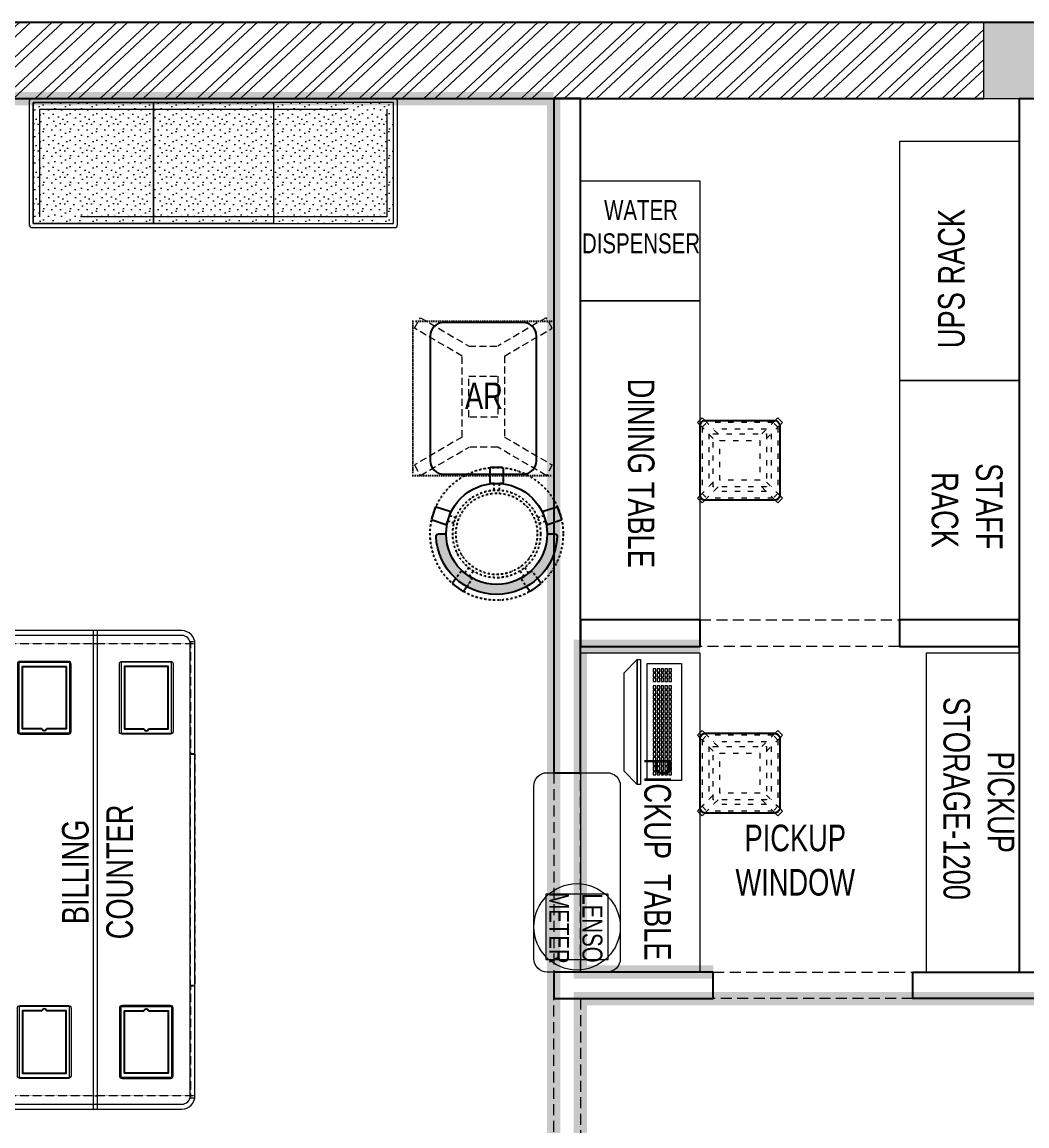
# Model space of a CAD drawing. Header units: feet. Extents: x 2953239 to 2976710, y -6058765 to -6052421.
# Drawn here: x 2966262 to 2970041, y -6056574 to -6052421 of the extents above; entities that cross this region are included whole.
import ezdxf

# ---------------------------------------------------------------- set-up
doc = ezdxf.new("R2010")
doc.units = ezdxf.units.FT
doc.header["$LTSCALE"] = 33
doc.header["$MEASUREMENT"] = 0
for name, pattern in [('a_p6_plan_L18$0$HIDDEN', [0.375, 0.25, -0.125]), ('ACAD_ISO03W100', [30, 12, -18]), ('DASHDOT2', [0.5, 0.25, -0.125, 0, -0.125]), ('DOT', [0.25, 0, -0.25]), ('HIDDEN2', [4.7624999999999975, 3.174999999999998, -1.587499999999999]), ('HIDDENX2', [0.75, 0.5, -0.25])]:
    doc.linetypes.add(name, pattern=pattern)
doc.layers.add('A-WALL', color=1, linetype='Continuous')
for name, color, linetype, lineweight in [('Column', 243, 'Continuous', 9), ('HATCH', 9, 'Continuous', 9), ('LENS-CURTAIN', 5, 'a_p6_plan_L18$0$HIDDEN', 9), ('LENS-HATCH', 251, 'Continuous', 5), ('LENS-PARTITION', 21, 'Continuous', 25), ('LENS-TEXT', 31, 'Continuous', 5), ('LENS_DIMENSION', 193, 'Continuous', 0), ('LENS_TEXT', 31, 'Continuous', 5), ('LK-EQPMT', 3, 'Continuous', 18), ('LK-FF&E FLOOR', 1, 'Continuous', 9), ('LK-FF&E WALL', 1, 'Continuous', 9), ('LK-FLUTTED FINISH', 20, 'Continuous', 30), ('LK-IT', 3, 'Continuous', 18), ('LK-MIRROR', 133, 'Continuous', 13), ('LK-TILES FINISH', 251, 'Continuous', 5), ('LN-ELEVATION-1', 81, 'Continuous', 25), ('LN-ELEVATION-2', 103, 'Continuous', 20), ('LN-ELEVATION-3', 125, 'Continuous', 18), ('LN-ELEVATION-4', 145, 'Continuous', 13), ('LN-ELEVATION-5', 167, 'Continuous', 5), ('LN-HATCH', 251, 'Continuous', 0)]:
    doc.layers.add(name, color=color, linetype=linetype, lineweight=lineweight)
doc.styles.add('LK TXT', font='GILC____.TTF', dxfattribs={"height": 100})
doc.styles.get("Standard").update_dxf_attribs({"font": 'GILC____.TTF'})

# ---------------------------------------------------------------- blocks, each defined once
blk = doc.blocks.new('A$Ced2d732d')
at = {"layer": 'Column'}
h = blk.add_hatch(color=8, dxfattribs=at)
h.dxf.hatch_style = 1
h.paths.add_polyline_path([(17108.99930739589, 6285.833555640653), (17108.99930739496, 6343.833555640653), (16640.00284013618, 6343.833555640653), (16639.99930739496, 6275.833555640653), (16640.00284013618, 6055.667221768759), (17108.99930739589, 6055.667223038152)])
h.paths.add_polyline_path([(23470.99930739496, 6343.833555640653), (23090.99930739496, 6343.833555640653), (23090.99930739496, 6125.833555640653), (23090.99930739496, 6055.833555640653), (23240.99930739496, 6055.833555640653), (23470.99930739496, 6055.833555640653)])
h.paths.add_polyline_path([(23470.99930739496, 309.8335556406528), (23240.99930739496, 309.8335556406528), (23080.99930739496, 309.8335556406528), (23080.99930739496, 269.8335556406528), (23080.99930739496, 39.66722303815186), (23470.99930739496, 39.66722303815186)])
h.paths.add_polyline_path([(17096.99930739496, 269.8335556406528), (17096.99930739496, 319.8335556406528), (16639.99930739496, 319.8335556406528), (16639.99930739496, 259.8335556406528), (16640.00284013618, 39.66722176875919), (17096.99930739496, 39.66722303815186)])
h.paths.add_polyline_path([(10322.99930739496, 259.8335556406528), (10322.99930739496, 319.8335556406528), (9859.999307394959, 319.8335556406528), (9859.999307394959, 269.8335556406528), (9859.999307394959, 39.66722303815186), (10322.99930739496, 39.66722303815186)])
h.paths.add_polyline_path([(3426.99930739496, 594.8335556406528), (2880, 595), (2879.999307394959, 66.12496227957308), (2879.999307394959, 39.66722303815186), (3426.99930739496, 39.83355564065277), (3426.99930739496, 269.8335556406528)])
h.paths.add_polyline_path([(750, 315), (440, 315), (0, 315), (0, 0), (750, 0)])
h.paths.add_polyline_path([(3393.99930739496, 6343.833555640653), (2879.999307394959, 6343.833555640653), (2879.999307394959, 5813.833555640653), (3393.99930739496, 5813.833555640653), (3393.99930739496, 6055.833555640653)])
h.paths.add_polyline_path([(749.999307394959, 6338.833555640653), (-0.0006926050409675, 6338.833555640653), (-0.0006926050409675, 6023.833555640653), (749.999307394959, 6023.833555640653)])
h.paths.add_polyline_path([(10322.99930739496, 6275.999889513478), (10322.99930739496, 6343.833555641584), (9859.999307394959, 6343.833555641584), (9859.999307394959, 6285.999889513478), (9859.999307394959, 6055.833556910045), (10322.99930739496, 6055.833556910045)])
at = {"layer": 'LN-HATCH'}
h = blk.add_hatch(dxfattribs=at)
h.set_pattern_fill('ANSI32', color=256, scale=222, angle=178.1105192815815)
h.set_pattern_definition([(223.1105192815815, (-3154256.596154766, 5463754.2000682), (56.89370077437428, -60.77556509153959), []), (223.1105192815815, (-3154295.819243322, 5463755.49402297), (56.89370077437428, -60.77556509153959), [])])
h.paths.add_polyline_path([(9859.999307394959, 6285.999889513478), (9859.999307394959, 6343.833555640653), (3393.99930739496, 6343.833555640653), (3393.99930739496, 6055.833555640653), (9859.999307394959, 6055.833555640653)])
h.paths.add_polyline_path([(16639.99930739496, 6275.833555640653), (16640.00284013618, 6343.833555640653), (10322.99930739496, 6343.833555640653), (10322.99930739496, 6275.999889513478), (10322.99930739496, 6055.833555640653), (16640.002837467, 6055.833555640653)])
h.paths.add_polyline_path([(23090.99930739496, 6343.833555640653), (17108.99930739496, 6343.833555640653), (17108.99930739589, 6285.833555640653), (17108.99930739589, 6125.833555640653), (23090.99930739496, 6125.833555640653)])
h.paths.add_polyline_path([(23470.99930739496, 6055.833555640653), (23240.99930739496, 6055.833555640653), (23240.99930739496, 309.8335556406528), (23470.99930739496, 309.8335556406528)])
h.paths.add_polyline_path([(23080.99930739496, 269.8335556406528), (17096.99930739496, 269.8335556406528), (17096.99930739496, 39.66722303815186), (23080.99930739496, 39.66722303815186)])
h.paths.add_polyline_path([(9859.999307394959, 269.8335556406528), (3426.99930739496, 269.8335556406528), (3426.99930739496, 39.66722303815186), (9859.999307394959, 39.66722303815186)])
at = {"layer": 'A-WALL'}
for p, q in [((3393.99930739496, 6343.833555640653), (17108.99930739496, 6343.833555640653)), ((10322.99930739496, 6055.833556910045), (16640.00283584092, 6055.934918184765))]:
    blk.add_line(p, q, dxfattribs=at)
at = {"layer": 'Column'}
blk.add_lwpolyline([(17108.99930739589, 6285.833555640653), (17108.99930739589, 6055.667223038152), (16640.00284013618, 6055.667221768759), (16639.99930739496, 6275.833555640653), (16640.00284013618, 6343.833555640653), (17108.99930739496, 6343.833555640653)], close=True, dxfattribs=at)
blk = doc.blocks.new('CLENS 600 TYPE 6')
at = {"layer": 'LN-ELEVATION-1', "ltscale": 0.5}
blk.add_lwpolyline([(130, -225), (-130, -225, -0.4142135623730951), (-150, -205), (-150, 55, -0.4142135623730951), (-130, 75), (130, 75, -0.4142135623730951), (150, 55), (150, -205, -0.4142135623730951)], format="xyb", close=True, dxfattribs=at)
at = {"layer": 'LN-ELEVATION-3', "linetype": 'ACAD_ISO03W100', "ltscale": 0.05}
for p, q in [((-100, 7.322330470196902), (-142.3743686703965, 49.69669914152472)), ((-142.3743686708621, -199.6966991410591), (-142.3743686708621, 49.69669914105907)), ((-82.3223304701969, 25), (-124.6966991401277, 67.374368671095)), ((124.696699141059, 67.3743686703965), (-124.6966991401277, 67.374368671095)), ((99.69669914059341, 42.3743686703965), (-99.69669913966207, 42.374368671095)), ((82.3223304701969, 25), (124.6966991401277, 67.374368671095)), ((100, 7.322330470196902), (142.3743686703965, 49.69669914152472)), ((142.3743686708621, -199.6966991410591), (142.3743686708621, 49.69669914105907)), ((-117.3743686703965, -174.6966991408262), (-117.3743686703965, 24.69669914152473)), ((117.3743686703965, -174.6966991408262), (117.3743686703965, 24.69669914152473)), ((-100, -157.3223304701969), (-142.3743686703965, -199.6966991415247)), ((100, -157.3223304701969), (142.3743686703965, -199.6966991415247)), ((-82.3223304701969, -175), (-124.6966991401277, -217.374368671095)), ((99.69669914059341, -192.3743686703965), (-99.69669913966207, -192.374368671095)), ((82.3223304701969, -175), (124.6966991401277, -217.374368671095)), ((124.696699141059, -217.3743686703965), (-124.6966991401277, -217.374368671095))]:
    blk.add_line(p, q, dxfattribs=at)
for points in [[(-132.2008663183078, 74.87853584764525), (-124.696699141059, 67.3743686703965), (-142.3743686708621, 49.69669914105907), (-149.8785358476452, 57.20086631807498)], [(132.2008663183078, 74.87853584764525), (124.696699141059, 67.3743686703965), (142.3743686708621, 49.69669914105907), (149.8785358476452, 57.20086631807498)], [(-132.2008663183078, -224.8785358476453), (-124.696699141059, -217.3743686703965), (-142.3743686708621, -199.6966991410591), (-149.8785358476452, -207.200866318075)], [(132.2008663183078, -224.8785358476453), (124.696699141059, -217.3743686703965), (142.3743686708621, -199.6966991410591), (149.8785358476452, -207.200866318075)]]:
    blk.add_lwpolyline(points, dxfattribs=at)
for points in [[(100, -175), (-100, -175), (-100, 25), (100, 25)], [(75, -150), (-75, -150), (-75, 0), (75, 0)]]:
    blk.add_lwpolyline(points, close=True, dxfattribs=at)
at = {"layer": 'LN-ELEVATION-5', "ltscale": 0.5}
for points in [[(-149.8785358476452, 57.20086631807498), (-160.0520382001995, 67.37436867062934), (-142.3743686708621, 85.05203819996677), (-132.2008663183078, 74.87853584787806)], [(149.8785358476452, 57.20086631807498), (160.0520382001995, 67.37436867062934), (142.3743686708621, 85.05203819996677), (132.2008663183078, 74.87853584787806)], [(-149.8785358476452, -207.200866318075), (-160.0520382001995, -217.3743686706294), (-142.3743686708621, -235.0520381999668), (-132.2008663183078, -224.8785358478781)], [(149.8785358476452, -207.200866318075), (160.0520382001995, -217.3743686706294), (142.3743686708621, -235.0520381999668), (132.2008663183078, -224.8785358478781)]]:
    blk.add_lwpolyline(points, dxfattribs=at)
blk = doc.blocks.new('*U25')
at = {"layer": 'LK-EQPMT', "ltscale": 12}
blk.add_lwpolyline([(5.986879315214991, 4.914598100478997), (-5.986879315214991, 4.914598100478997), (-5.986879315214991, -4.914598100478997), (5.986879315214991, -4.914598100478997)], close=True, dxfattribs=at)
blk = doc.blocks.new('*U26')
at = {"color": 0, "linetype": 'ByBlock', "lineweight": -2}
for p in [(0, 0), (17.96063794564497, 0), (35.92127589128995, 0), (53.88191383693492, 0), (71.8425517825799, 0), (89.80318972822487, 0), (107.7638276738698, 0), (125.7244656195148, 0), (143.6851035651598, 0), (161.6457415108048, 0), (179.6063794564497, 0), (197.5670174020947, 0), (215.5276553477397, 0), (233.4882932933847, 0), (251.4489312390296, 0), (269.4095691846746, 0), (287.3702071303196, 0), (305.3308450759646, 0), (323.2914830216096, 0), (-9e-16, -14.74379430143699), (-1.8e-15, -29.48758860287398), (-2.7e-15, -44.23138290431096), (17.96063794564497, -14.74379430143699), (17.96063794564497, -29.48758860287398), (17.96063794564497, -44.23138290431096), (35.92127589128995, -14.74379430143699), (35.92127589128995, -29.48758860287398), (35.92127589128995, -44.23138290431096), (53.88191383693492, -14.74379430143699), (53.88191383693492, -29.48758860287398), (53.88191383693492, -44.23138290431096), (71.8425517825799, -14.74379430143699), (71.8425517825799, -29.48758860287398), (71.8425517825799, -44.23138290431096), (89.80318972822487, -14.74379430143699), (89.80318972822487, -29.48758860287398), (89.80318972822487, -44.23138290431096), (107.7638276738698, -14.74379430143699), (107.7638276738698, -29.48758860287398), (107.7638276738698, -44.23138290431096), (125.7244656195148, -14.74379430143699), (125.7244656195148, -29.48758860287398), (125.7244656195148, -44.23138290431096), (143.6851035651598, -14.74379430143699), (143.6851035651598, -29.48758860287398), (143.6851035651598, -44.23138290431096), (161.6457415108048, -14.74379430143699), (161.6457415108048, -29.48758860287398), (161.6457415108048, -44.23138290431096), (179.6063794564497, -14.74379430143699), (179.6063794564497, -29.48758860287398), (179.6063794564497, -44.23138290431096), (197.5670174020947, -14.74379430143699), (197.5670174020947, -29.48758860287398), (197.5670174020947, -44.23138290431096), (215.5276553477397, -14.74379430143699), (215.5276553477397, -29.48758860287398), (215.5276553477397, -44.23138290431096), (233.4882932933847, -14.74379430143699), (233.4882932933847, -29.48758860287398), (233.4882932933847, -44.23138290431096), (251.4489312390296, -14.74379430143699), (251.4489312390296, -29.48758860287398), (251.4489312390296, -44.23138290431096), (269.4095691846746, -14.74379430143699), (269.4095691846746, -29.48758860287398), (269.4095691846746, -44.23138290431096), (287.3702071303196, -14.74379430143699), (287.3702071303196, -29.48758860287398), (287.3702071303196, -44.23138290431096), (305.3308450759646, -14.74379430143699), (305.3308450759646, -29.48758860287398), (305.3308450759646, -44.23138290431096), (323.2914830216096, -14.74379430143699), (323.2914830216096, -29.48758860287398), (323.2914830216096, -44.23138290431096), (-3.6e-15, -58.97517720574795), (17.96063794564497, -58.97517720574795), (35.92127589128994, -58.97517720574795), (53.88191383693492, -58.97517720574795), (71.8425517825799, -58.97517720574795), (89.80318972822487, -58.97517720574795), (107.7638276738698, -58.97517720574795), (125.7244656195148, -58.97517720574795), (143.6851035651598, -58.97517720574795), (161.6457415108048, -58.97517720574795), (179.6063794564497, -58.97517720574795), (197.5670174020947, -58.97517720574795), (215.5276553477397, -58.97517720574795), (233.4882932933847, -58.97517720574795), (251.4489312390296, -58.97517720574795), (269.4095691846746, -58.97517720574795), (287.3702071303196, -58.97517720574795), (305.3308450759646, -58.97517720574795), (323.2914830216096, -58.97517720574795)]:
    blk.add_blockref('*U25', p, dxfattribs=at)
blk = doc.blocks.new('*U23')
at = {"layer": 'LK-EQPMT', "ltscale": 12}
blk.add_lwpolyline([(5.986879315214991, 4.914598100478997), (-5.986879315214991, 4.914598100478997), (-5.986879315214991, -4.914598100478997), (5.986879315214991, -4.914598100478997)], close=True, dxfattribs=at)
blk = doc.blocks.new('*U24')
at = {"color": 0, "linetype": 'ByBlock', "lineweight": -2}
for p in [(0, 0), (17.96063794564497, 0), (35.92127589128995, 0), (-9e-16, -14.74379430143699), (-1.8e-15, -29.48758860287398), (-2.7e-15, -44.23138290431096), (17.96063794564497, -14.74379430143699), (17.96063794564497, -29.48758860287398), (17.96063794564497, -44.23138290431096), (35.92127589128995, -14.74379430143699), (35.92127589128995, -29.48758860287398), (35.92127589128995, -44.23138290431096), (-3.6e-15, -58.97517720574795), (17.96063794564497, -58.97517720574795), (35.92127589128994, -58.97517720574795)]:
    blk.add_blockref('*U23', p, dxfattribs=at)
blk = doc.blocks.new('*U18')
at = {"ltscale": 12}
blk.add_lwpolyline([(8.040144996717572, 2.91038e-11), (8.040144996717572, 129.0940371821052), (448.0401449967176, 129.0940371821052), (448.0401449967176, 2.91038e-11)], close=True, dxfattribs=at)
for name, p in [('*U26', (35.16895717114949, 101.6202952143818)), ('*U24', (386.6121428576974, 101.6202952143818))]:
    blk.add_blockref(name, p)
blk = doc.blocks.new('Pickup table PC')
at = {"layer": 'LN-ELEVATION-2', "ltscale": 0.5}
for points in [[(470, 50), (0, 50), (0, 62), (470, 62)], [(420, 0), (50, 0), (0, 50), (470, 50)]]:
    blk.add_lwpolyline(points, close=True, dxfattribs=at)
blk = doc.blocks.new('Stool')
at = {"layer": 'LN-ELEVATION-1', "ltscale": 0.5}
blk.add_lwpolyline([(-130, 300), (130, 300, -0.4142135623730951), (150, 280), (150, 20, -0.4142135623730951), (130, 0), (-130, 0, -0.4142135623730951), (-150, 20), (-150, 280, -0.4142135623730951)], format="xyb", close=True, dxfattribs=at)
at = {"layer": 'LN-ELEVATION-3', "linetype": 'ACAD_ISO03W100', "ltscale": 0.05}
for p, q in [((-82.3223304701969, 250), (-124.6966991401277, 292.374368671095)), ((-124.696699141059, 292.3743686703965), (124.6966991401277, 292.374368671095)), ((82.3223304701969, 250), (124.6966991401277, 292.374368671095)), ((-100, 232.3223304701969), (-142.3743686703965, 274.6966991415247)), ((-142.3743686708621, 274.6966991410591), (-142.3743686708621, 25.30330085894093)), ((-117.3743686703965, 249.6966991408263), (-117.3743686703965, 50.30330085847527)), ((-99.69669914059341, 267.3743686703965), (99.69669913966209, 267.374368671095)), ((100, 232.3223304701969), (142.3743686703965, 274.6966991415247)), ((117.3743686703965, 249.6966991408263), (117.3743686703965, 50.30330085847527)), ((142.3743686708621, 274.6966991410591), (142.3743686708621, 25.30330085894093)), ((-100, 67.67766952980308), (-142.3743686703965, 25.30330085847527)), ((-82.3223304701969, 50), (-124.6966991401277, 7.625631328905001)), ((82.3223304701969, 50), (124.6966991401277, 7.625631328905001)), ((100, 67.67766952980308), (142.3743686703965, 25.30330085847527)), ((-124.696699141059, 7.625631329603493), (124.6966991401277, 7.625631328905001)), ((-99.69669914059341, 32.62563132960349), (99.69669913966209, 32.625631328905))]:
    blk.add_line(p, q, dxfattribs=at)
for points in [[(-132.2008663183078, 299.8785358476453), (-124.696699141059, 292.3743686703965), (-142.3743686708621, 274.6966991410591), (-149.8785358476452, 282.200866318075)], [(132.2008663183078, 299.8785358476453), (124.696699141059, 292.3743686703965), (142.3743686708621, 274.6966991410591), (149.8785358476452, 282.200866318075)], [(-132.2008663183078, 0.1214641523547471), (-124.696699141059, 7.625631329603493), (-142.3743686708621, 25.30330085894093), (-149.8785358476452, 17.79913368192501)], [(132.2008663183078, 0.1214641523547471), (124.696699141059, 7.625631329603493), (142.3743686708621, 25.30330085894093), (149.8785358476452, 17.79913368192501)]]:
    blk.add_lwpolyline(points, dxfattribs=at)
for points in [[(-100, 250), (100, 250), (100, 50), (-100, 50)], [(-75, 225), (75, 225), (75, 75), (-75, 75)]]:
    blk.add_lwpolyline(points, close=True, dxfattribs=at)
at = {"layer": 'LN-ELEVATION-5', "ltscale": 0.5}
for points in [[(-149.8785358476452, 282.200866318075), (-160.0520382001996, 292.3743686706293), (-142.3743686708621, 310.0520381999668), (-132.2008663183078, 299.8785358478781)], [(149.8785358476452, 282.200866318075), (160.0520382001996, 292.3743686706293), (142.3743686708621, 310.0520381999668), (132.2008663183078, 299.8785358478781)], [(-149.8785358476452, 17.79913368192501), (-160.0520382001996, 7.625631329370662), (-142.3743686708621, -10.05203819996677), (-132.2008663183078, 0.1214641521219164)], [(149.8785358476452, 17.79913368192501), (160.0520382001996, 7.625631329370662), (142.3743686708621, -10.05203819996677), (132.2008663183078, 0.1214641521219164)]]:
    blk.add_lwpolyline(points, dxfattribs=at)
blk = doc.blocks.new('3 seater Bench 1385')
at = {"layer": 'LENS-HATCH', "lineweight": 0}
h = blk.add_hatch(dxfattribs=at)
h.set_pattern_fill('STIP1', color=177, scale=100, angle=269.9999999999999, pattern_type=2)
h.set_pattern_definition([(270, (6617025.245374651, -170439.1063060568), (100, -1.516e-13), [0, -100]), (270, (6617009.245374652, -170451.1063060568), (100, -1.516e-13), [0, -100]), (270, (6616985.245374652, -170446.1063060568), (100, -1.516e-13), [0, -100]), (270, (6616962.245374652, -170481.1063060568), (100, -1.516e-13), [0, -100]), (270, (6616998.245374652, -170478.1063060568), (100, -1.516e-13), [0, -100]), (270, (6617022.245374652, -170505.1063060568), (100, -1.516e-13), [0, -100]), (270, (6617029.245374651, -170470.1063060568), (100, -1.516e-13), [0, -100]), (270, (6616988.245374651, -170512.1063060568), (100, -1.516e-13), [0, -100]), (270, (6616956.245374652, -170507.1063060568), (100, -1.516e-13), [0, -100]), (270, (6616941.245374651, -170433.1063060568), (100, -1.516e-13), [0, -100]), (270, (6616961.245374652, -170451.1063060568), (100, -1.516e-13), [0, -100]), (270, (6616942.245374652, -170465.1063060568), (100, -1.516e-13), [0, -100]), (270, (6617006.245374652, -170526.1063060568), (100, -1.516e-13), [0, -100]), (270, (6616981.245374652, -170494.1063060568), (100, -1.516e-13), [0, -100]), (270, (6617014.245374652, -170486.1063060568), (100, -1.516e-13), [0, -100]), (270, (6617005.245374651, -170503.1063060568), (100, -1.516e-13), [0, -100]), (270, (6616978.245374651, -170467.1063060568), (100, -1.516e-13), [0, -100]), (270, (6617032.245374652, -170495.1063060568), (100, -1.516e-13), [0, -100]), (270, (6616973.245374651, -170526.1063060568), (100, -1.516e-13), [0, -100]), (270, (6616943.245374651, -170523.1063060568), (100, -1.516e-13), [0, -100])])
h.paths.add_polyline_path([(677.5000000004657, 227.5), (225.8333333334885, 227.5), (225.8333333334885, -227.5), (677.5000000004657, -227.5)])
h.paths.add_polyline_path([(-225.8333333334885, 227.5), (225.8333333334885, 227.5), (225.8333333334885, -227.5), (-225.8333333334885, -227.5)])
h.paths.add_polyline_path([(-677.5000000004657, 227.5), (-225.8333333334885, 227.5), (-225.8333333334885, -227.5), (-677.5000000004657, -227.5)])
at = {"layer": 'LN-ELEVATION-2', "ltscale": 0.5}
for points in [[(-677.5000000004657, 227.5), (-225.8333333334885, 227.5), (-225.8333333334885, -227.5), (-677.5000000004657, -227.5)], [(-225.8333333334885, 227.5), (225.8333333334885, 227.5), (225.8333333334885, -227.5), (-225.8333333334885, -227.5)], [(677.5000000004657, 227.5), (225.8333333334885, 227.5), (225.8333333334885, -227.5), (677.5000000004657, -227.5)]]:
    blk.add_lwpolyline(points, close=True, dxfattribs=at)
at = {"layer": 'LN-ELEVATION-5', "ltscale": 0.5}
blk.add_lwpolyline([(682.4999999995343, 242.5), (-682.5000000004655, 242.5, 0.4142135623730951), (-692.5000000004655, 232.5), (-692.5000000004655, -232.5, 0.4142135623730951), (-682.5000000004655, -242.5), (682.4999999995343, -242.5, 0.4142135623730951), (692.4999999995343, -232.5), (692.4999999995343, 232.5, 0.4142135623730951)], format="xyb", close=True, dxfattribs=at)
blk.add_lwpolyline([(677.4999999995343, 227.5), (-677.5000000004657, 227.5), (-677.5000000004657, -227.5), (677.4999999995343, -227.5)], close=True, dxfattribs=at)
at = {"layer": 'LN-ELEVATION-5', "linetype": 'HIDDEN2', "ltscale": 11}
blk.add_lwpolyline([(-652.5000000004657, 202.5), (652.5000000004657, 202.5), (652.5000000004657, -202.5), (-652.5000000004657, -202.5)], close=True, dxfattribs=at)
blk = doc.blocks.new('AR')
at = {"layer": 'LN-ELEVATION-2', "linetype": 'DOT', "lineweight": 25}
blk.add_lwpolyline([(0, 13.41378593863919), (530, 13.41378593863919), (530, 593.4137859386392), (0, 593.4137859386392)], close=True, dxfattribs=at)
at = {"layer": 'LN-ELEVATION-2', "lineweight": 25}
blk.add_lwpolyline([(465, 68.22063546301797), (465, 538.2206354630179, 0.4142135623730951), (415, 588.2206354630177), (115, 588.2206354630177, 0.4142135623730951), (65, 538.2206354630179), (65, 68.22063546301797, 0.4142135623730951), (115, 18.22063546301797), (415, 18.22063546301797, 0.4142135623730951)], format="xyb", close=True, dxfattribs=at)
at = {"layer": 'LN-ELEVATION-4', "linetype": 'HIDDEN2', "ltscale": 0.25}
for points in [[(185.8456009030342, 448.8780772723258), (5.888936847448348, 554.0078910568263), (28.48512306064368, 593.350836840691), (211.0874861851335, 486.6754184374586)], [(344.154399111867, 448.8780772762837), (524.1110631600021, 554.0078910947777), (501.5148769393563, 593.3508368753828), (318.9125138223171, 486.6754184374586)], [(211.0874861851335, 486.6754184376913), (318.9125138223171, 486.6754184376913)], [(185.8456009030342, 144.472759603057), (185.8456009030342, 448.8780772723258)], [(344.154399111867, 448.8780772762837), (344.154399111867, 144.4727595990989)], [(185.8456009030342, 144.472759603057), (5.888936847448348, 39.34294581855647), (28.48512306064368, 3.46917659e-08), (211.0874861851335, 106.6754184379242)], [(344.154399111867, 144.4727595990989), (524.1110631600021, 39.34294578060508), (501.5148769393563, 0), (318.9125138223171, 106.6754184379242)], [(318.9125138223171, 106.6754184376914), (211.0874861851335, 106.6754184376914)]]:
    blk.add_lwpolyline(points, dxfattribs=at)
blk.add_lwpolyline([(210.8456009030342, 373.9866790841333), (319.154399111867, 373.9866790841333), (319.154399111867, 219.3641577917151), (210.8456009030342, 219.3641577917151)], close=True, dxfattribs=at)
blk = doc.blocks.new('DR STOOL')
at = {"layer": 'HATCH'}
h = blk.add_hatch(dxfattribs=at)
h.set_pattern_fill('ANSI36', color=250, angle=-90.00000000000001)
h.set_pattern_definition([(315, (-227.8099174643867, 917.3997257252777), (6.173926083235043, -1.683798022700468), [7.9375, -1.587499999999999, 0, -1.587499999999999])])
edge = h.paths.add_edge_path()
edge.add_line((-190.0000000041909, 4.511094e-10), (-218.6899174675346, 4.511094e-10))
edge.add_arc((-218.6899174670689, 9.120000000388245), 9.119999999940092, 177.6119845363388, 269.9999999996136, ccw=False)
edge.add_arc((-1.8626451e-09, 3.565219e-10), 228.000000002257, 2.3880154632688004, 177.6119845367313, ccw=False)
edge.add_arc((218.6899174633436, 9.120000000497384), 9.120000000051716, -90.00000000034493, 2.3880154629299, ccw=False)
edge.add_line((218.6899174633436, 4.511094e-10), (190, 4.511094e-10))
edge.add_arc((-1.8626451e-09, 4.511094e-10), 190.000000001979, -1.27e-14, 180)
at = {"layer": 'LN-ELEVATION-1', "color": 1, "ltscale": 100}
for p, q in [((-128.6221585394814, 215.4841044476634), (-165.2704676063731, 189.0243927398114)), ((-124.7228340068832, 214.8545704018979), (-128.6221585394814, 215.4841044476634)), ((-112.6981821293011, 198.1996966340157), (-124.7228340068832, 214.8545704018979)), ((124.7553772013634, 214.9803744515593), (112.5488144652918, 198.2845540212292)), ((128.7014972954057, 215.5933048763618), (124.7553772013634, 214.9803744515593)), ((128.7014972954057, 215.5933048763618), (124.7553772013634, 214.9803744515593)), ((165.1911288509145, 188.915192311113), (128.7014972954057, 215.5933048763618)), ((165.1911288509145, 188.915192311113), (128.7014972954057, 215.5933048763618)), ((-165.2704676063731, 189.0243927398114), (-165.9069543029182, 185.0820035930228)), ((-165.9069543029182, 185.0820035930228), (-153.8003208162263, 168.3135803133482)), ((153.6734594982117, 168.4294150282658), (165.7973639420234, 185.0121775862135)), ((165.7973639420234, 185.0121775862135), (165.1911288509145, 188.915192311113)), ((165.7973639420234, 185.0121775862135), (165.1911288509145, 188.915192311113)), ((-191.2928382232785, -35.45407700946089), (-242.9550312487409, -52.24013893969095)), ((-187.9259491492994, -37.1695928365807), (-191.2928382232785, -35.45407700946089)), ((-184.1424400564283, -48.81403796559607), (-187.9259491492994, -37.1695928365807)), ((188.0651108901948, -36.96233201187715), (184.0504167033359, -49.19388854173303)), ((191.3981811110861, -35.27656588272658), (188.0651108901948, -36.96233201187715)), ((243.0100176925771, -52.21682526778022), (191.3981811110861, -35.27656588272658)), ((-242.9550312487409, -52.24013893969095), (-244.7482102331705, -55.75945052818861)), ((-244.7482102331705, -55.75945052818861), (-230.7800458371639, -98.74904560100549)), ((-173.8639617776498, -80.4479453730819), (-177.8421125086024, -68.2044548037811)), ((-175.5596735184081, -83.7759667420105), (-173.8639617776498, -80.4479453730819)), ((177.6922140880488, -68.56540505095472), (173.8739495249465, -80.1985000452405)), ((173.8739495249465, -80.1985000452405), (175.5794035866856, -83.5704969359358)), ((230.715890809428, -98.7280946081737), (244.8123673382215, -55.78040257930116)), ((244.8123673382215, -55.78040257930116), (243.0100176925771, -52.21682526778022)), ((-230.7800458371639, -98.74904560100549), (-227.2218665438704, -100.5620286722478)), ((-227.2218665438704, -100.5620286722478), (-175.5596735184081, -83.7759667420105)), ((175.5794035866856, -83.5704969359358), (227.1912401677109, -100.5107563209894)), ((227.1912401677109, -100.5107563209894), (230.715890809428, -98.7280946081737)), ((-22.72193054761737, -190.2142363802995), (-25.39390889601782, -192.886214728569)), ((-25.39390889601782, -192.886214728569), (-25.39390889601782, -247.2070584567482)), ((-10.47823652112856, -190.2142363802995), (-22.72193054761737, -190.2142363802995)), ((22.78362171910703, -190.2142363802995), (9.910054048988968, -190.2142363802995)), ((25.42475448176265, -192.8553691428751), (22.78362171910703, -190.2142363802995)), ((25.42475448176265, -247.1762128710543), (25.42475448176265, -192.8553691428751)), ((-25.39390889601782, -247.2070584567482), (-22.60096735274419, -250)), ((22.60096735274419, -250), (25.42475448176265, -247.1762128710543)), ((-22.60096735274419, -250), (22.60096735274419, -250))]:
    blk.add_line(p, q, dxfattribs=at)
at = {"layer": 'LN-ELEVATION-1', "linetype": 'DASHDOT2'}
for p, q in [((-153.8003208162263, 168.3135803133482), (-134.1093360339291, 141.0403694751003)), ((-92.92521573789418, 170.8129362839827), (-112.6981821293011, 198.1996966340157)), ((-103.4542870586738, 159.9154408004979), (-93.52748446213081, 167.0824927485227)), ((-93.52748446213081, 167.0824927485227), (-92.92521573789418, 170.8129362839827)), ((112.5488144652918, 198.2845540212292), (92.69529851106927, 171.1294289919315)), ((92.69529851106927, 171.1294289919315), (93.26858203159645, 167.4385604566923)), ((93.26858203159645, 167.4385604566923), (103.6608748426661, 159.8406005539291)), ((133.7372852512635, 141.1612321265929), (153.6734594982117, 168.4294150282658)), ((-134.1093360339291, 141.0403694751003), (-130.4219571123831, 140.4450534014686)), ((-130.4219571123831, 140.4450534014686), (-119.9844727469608, 147.9808124662595)), ((-119.9844727469608, 147.9808124662595), (-105.3687285655178, 126.9741353208374)), ((-88.15393704269081, 139.4771787207864), (-103.4542870586738, 159.9154408004979)), ((103.6608748426661, 159.8406005539291), (88.19885099539533, 139.4487815762331)), ((105.4096150295809, 126.94019481352), (120.1194891873747, 147.8074627162714)), ((120.1194891873747, 147.8074627162714), (130.0033113472163, 140.5812532722048)), ((130.0033113472163, 140.5812532722048), (133.7372852512635, 141.1612321265929)), ((-159.954806596972, -40.49024384317454), (-184.1424400564283, -48.81403796559607)), ((184.0504167033359, -49.19388854173303), (159.8786162491887, -40.79004861696012)), ((-177.8421125086024, -68.2044548037811), (-153.4148110738024, -60.73628028803068)), ((153.3006618716754, -61.02382378749462), (177.6922140880488, -68.56540505095472)), ((-10.92024635523557, -164.6382343793375), (-10.47823652112856, -190.2142363802995)), ((9.910054048988968, -190.2142363802995), (10.35584833659231, -164.674698740353))]:
    blk.add_line(p, q, dxfattribs=at)
at = {"layer": 'LN-ELEVATION-1', "color": 1, "ltscale": 100}
blk.add_lwpolyline([(-190.0000000023283, 0), (-218.6899174656719, 0, -0.4264743413925903), (-227.8019973598421, 9.5, -0.959166304662544), (227.8019973593764, 9.5, -0.4264743413925903), (218.6899174647406, 0), (190.0000000013969, 0)], format="xyb", dxfattribs=at)
at = {"layer": 'LN-ELEVATION-1', "linetype": 'DASHDOT2'}
for radius in [250, 165, 153]:
    blk.add_circle((0, 0), radius, dxfattribs=at)
at = {"layer": 'LN-ELEVATION-1', "color": 1, "ltscale": 100}
blk.add_circle((0, 0), 190, dxfattribs=at)
blk = doc.blocks.new('I-PAD Frame')
at = {"color": 3, "linetype": 'Continuous'}
blk.add_lwpolyline([(357868.7410323084, -232321.1361381283), (358122.7410323085, -232321.1361381283, 0.4142135623713902), (358132.7410323086, -232311.1361381283), (358132.7410323086, -232129.1361381283, 0.4142135623713902), (358122.7410323085, -232119.1361381283), (357868.7410323084, -232119.1361381283, 0.4142135623713902), (357858.7410323085, -232129.1361381283), (357858.7410323085, -232311.1361381283, 0.4142135623713902)], format="xyb", close=True, dxfattribs=at)
at = {"color": 3, "linetype": 'Continuous', "lineweight": 25}
blk.add_lwpolyline([(358113.2410323085, -232229.6755301424), (358113.2410323085, -232302.1361381283), (357878.2410323086, -232302.1361381283), (357878.2410323086, -232138.1361381283), (358113.2410323085, -232138.1361381283), (358113.2410323085, -232210.5967461141, 0.3275382217372251), (358114.6410323081, -232212.5046245168, -0.733799385757267), (358114.6410323086, -232227.7676517396, 0.3275382217372252)], format="xyb", close=True, dxfattribs=at)
blk = doc.blocks.new('Billing Counter 1800')
at = {"color": 5, "linetype": 'HIDDENX2', "ltscale": 0.025}
for p, q in [((-849.9999978118577, -374.9978339364752), (-850.0000002956948, 375)), ((849.9999976539983, -374.9978339364752), (850.0000001378356, 375))]:
    blk.add_line(p, q, dxfattribs=at)
at = {"color": 0, "linetype": 'Continuous'}
for p, q in [((850, 375), (-850, 375)), ((900, -325), (900, 325)), ((-850, -375), (850, -375))]:
    blk.add_line(p, q, dxfattribs=at)
at = {"color": 2, "linetype": 'Continuous'}
blk.add_line((849, -375), (849.9999976539983, -374.9978339364752), dxfattribs=at)
at = {"color": 2, "linetype": 'HIDDENX2', "ltscale": 0.025}
for points in [[(-857.9999984272289, 375), (-437.4115580061916, 375), (-437.4115580851212, 358), (-857.9999985061586, 358)], [(435.3333326776046, 375), (-435.2551077436656, 375), (-435.2551076647359, 358), (435.3333327565342, 358)], [(437.3333327565342, 375), (857.9217731775715, 375), (857.9217730986419, 358), (437.3333326776046, 358)], [(-857.9999984272289, -375), (-437.4115580061916, -375), (-437.4115580851212, -358), (-857.9999985061586, -358)], [(435.3333326776046, -375), (-435.2551077436656, -375), (-435.2551076647359, -358), (435.3333327563014, -358)], [(437.3333327563013, -375), (857.9217731775715, -375), (857.9217730986419, -358), (437.3333326776046, -358)]]:
    blk.add_lwpolyline(points, close=True, dxfattribs=at)
at = {"color": 5, "linetype": 'Continuous'}
for points in [[(-780.9166655030566, 97.25000000000001), (-513.9166655030567, 97.25000000000001), (-513.9166655030567, 286.25), (-780.9166655030566, 286.25)], [(780.9166655030566, 97.25000000000001), (513.9166655030567, 97.25000000000001), (513.9166655030567, 286.25), (780.9166655030566, 286.25)], [(-780.9166655030566, -97.25000000000001), (-513.9166655030567, -97.25000000000001), (-513.9166655030567, -286.25), (-780.9166655030566, -286.25)], [(780.9166655030566, -97.25000000000001), (513.9166655030567, -97.25000000000001), (513.9166655030567, -286.25), (780.9166655030566, -286.25)]]:
    blk.add_lwpolyline(points, close=True, dxfattribs=at)
at = {"color": 5, "linetype": 'HIDDENX2', "ltscale": 0.025}
blk.add_lwpolyline([(850, 8.5), (-850, 8.5), (-850, -8.5), (850, -8.5)], close=True, dxfattribs=at)
at = {"color": 0, "linetype": 'Continuous'}
for centre, radius, start, end in [((-850, 325), 50.0000000000291, 90, 180), ((849.999999999767, 325), 50.00000000005822, 0, 90), ((849.999999999767, -325), 50.0000000000291, 270, 0)]:
    blk.add_arc(centre, radius, start, end, dxfattribs=at)
at = {"layer": 'LN-ELEVATION-2'}
blk.add_line((-900, 325), (-900, -325), dxfattribs=at)
for points in [[(850, 375), (-850, 375, 0.4142135623725836), (-900, 325), (-900, -325, 0.4142135623725836), (-850, -375), (850, -375, 0.4142135623725837), (900, -325), (900, 325, 0.4142135623725836)], [(850, 357), (-850, 357, 0.4142135623730951), (-882, 325), (-882, -325, 0.4142135623730951), (-850, -357), (850, -357, 0.4142135623730951), (882, -325), (882, 325, 0.4142135623730951)]]:
    blk.add_lwpolyline(points, format="xyb", close=True, dxfattribs=at)
blk.add_lwpolyline([(-900, -8.5), (900, -8.5), (900, 8.5), (-900, 8.5)], close=True, dxfattribs=at)
blk.add_arc((-850, -325), 50.00000000005822, 180, 270, dxfattribs=at)
at = {"color": 2, "linetype": 'Continuous', "xscale": -1, "rotation": 180}
blk.add_blockref('I-PAD Frame', (-358643.1576978308, -232028.3861380983), dxfattribs=at)
at = {"color": 2, "linetype": 'Continuous', "rotation": 180}
blk.add_blockref('I-PAD Frame', (358643.1576977922, -232028.3861381579), dxfattribs=at)
at = {"color": 2, "linetype": 'Continuous'}
blk.add_blockref('I-PAD Frame', (-358643.1576978113, 232028.3861381281), dxfattribs=at)
at = {"color": 2, "linetype": 'Continuous', "xscale": -1}
blk.add_blockref('I-PAD Frame', (358643.1576978117, 232028.3861381281), dxfattribs=at)
at = {"layer": 'LENS-TEXT', "color": 0, "linetype": 'Continuous', "ltscale": 3, "insert": (-7.865375894587486, -8.871815700083971), "char_height": 100, "attachment_point": 5, "style": 'LK TXT'}
blk.add_mtext_dynamic_manual_height_columns('BILLING COUNTER', width=353.0555573365615, gutter_width=0.5, heights=[0], dxfattribs=at)

msp = doc.modelspace()

# ---------------------------------------------------------------- linework, layer by layer
at = {"layer": 'LENS-CURTAIN', "ltscale": 5}
for points in [[(2968811.564643829, -6054670.07597679), (2969561.564643829, -6054670.076027353), (2969561.564643829, -6054770.075965628), (2968811.564643829, -6054770.075915066)], [(2968361.564725681, -6055995.075963565), (2968361.564725681, -6055245.075963564), (2968261.56472568, -6055245.075963564), (2968261.56472568, -6055995.075963565)], [(2968861.564643828, -6055995.07650077), (2969611.564643829, -6055995.07650077), (2969611.564643829, -6056095.076760268), (2968861.564643828, -6056095.076760268)], [(2968261.56927578, -6056095.076760268), (2968361.569700077, -6056095.076760268), (2968361.569700077, -6056905.075915067), (2968261.56927578, -6056905.075915067)]]:
    msp.add_lwpolyline(points, close=True, dxfattribs=at)
at = {"layer": 'LENS-PARTITION'}
for points in [[(2968261.531252937, -6052708.998894652), (2968261.56472568, -6055245.075963564), (2968361.564643828, -6055245.075963564), (2968361.531171085, -6052708.998894652)], [(2970011.564643828, -6055995.076216186), (2970111.564643829, -6055995.076216186), (2970111.564643829, -6052709.242248308), (2970011.564643828, -6052709.242248308)], [(2968811.564643829, -6054670.07597679), (2968361.564643828, -6054670.07597679), (2968361.564643828, -6054770.075967699), (2968811.564643829, -6054770.075967699)], [(2969561.564643829, -6054770.075992954), (2970011.564643828, -6054770.075992954), (2970011.564643828, -6054670.076000026), (2969561.564643829, -6054670.076000026)], [(2968861.564643828, -6055995.07650077), (2968261.570981094, -6055995.07650077), (2968261.570981094, -6056095.076760268), (2968861.564643828, -6056095.076760268)], [(2969611.564643829, -6055995.076176396), (2970111.564643829, -6055995.076176396), (2970111.564643829, -6056095.076760268), (2969611.564643829, -6056095.076760268)]]:
    msp.add_lwpolyline(points, close=True, dxfattribs=at)
at = {"layer": 'LK-EQPMT'}
msp.add_lwpolyline([(2968231.564638657, -6055947.972318693), (2968466.564638658, -6055947.972318693), (2968466.564638658, -6055701.972318694), (2968231.564638657, -6055701.972318694)], close=True, dxfattribs=at)
at = {"layer": 'LK-FF&E WALL'}
for points in [[(2969561.564643829, -6052870.076000025), (2969561.564643829, -6053770.076000025), (2970011.564643828, -6053770.076000025), (2970011.564643828, -6052870.076000025)], [(2968361.541546226, -6053470.075967699), (2968811.541546226, -6053470.075967699), (2968811.541546226, -6053020.075967699), (2968361.541546226, -6053020.075967699)], [(2968361.564643828, -6053470.075967699), (2968361.564643828, -6054670.075967699), (2968811.564643829, -6054670.075967699), (2968811.564643829, -6053470.075967699)], [(2970011.564643828, -6054670.076000026), (2970011.564643828, -6053770.076000025), (2969561.564643829, -6053770.076000025), (2969561.564643829, -6054670.076000026)], [(2968361.564643828, -6054795.0759677), (2968361.564643828, -6055995.075963565), (2968811.564643829, -6055995.075963565), (2968811.564643829, -6054795.0759677)], [(2969661.564643828, -6055995.075915067), (2970011.564643828, -6055995.075915067), (2970011.564643828, -6054795.075915067), (2969661.564643828, -6054795.075915067)]]:
    msp.add_lwpolyline(points, close=True, dxfattribs=at)
msp.add_lwpolyline([(2968236.564643169, -6055245.075963564), (2968461.564634146, -6055245.075963564, -0.4142135623730951), (2968511.564634146, -6055295.075963564), (2968511.564634146, -6055945.075963564, -0.4142135623730951), (2968461.564634146, -6055995.075963565), (2968236.564643169, -6055995.075963565, -0.4142135623730951), (2968186.564643169, -6055945.075963564), (2968186.564643169, -6055295.075963564, -0.4142135623730951)], format="xyb", close=True, dxfattribs=at)
msp.add_circle((2968349.064638658, -6055824.972318694), 162.4999954886734, dxfattribs=at)
at = {"layer": 'LK-FLUTTED FINISH', "linetype": 'ACAD_ISO03W100', "ltscale": 0.05, "const_width": 50}
msp.add_lwpolyline([(2968261.531252958, -6052709.00049923), (2968261.569700077, -6058505.075915068)], dxfattribs=at)
at = {"layer": 'LK-MIRROR', "linetype": 'ACAD_ISO03W100', "ltscale": 0.05, "const_width": 50}
msp.add_lwpolyline([(2968261.531252958, -6052709.00049923), (2966232.569700077, -6052709.094124135)], dxfattribs=at)
at = {"layer": 'LK-TILES FINISH', "color": 212, "linetype": 'ACAD_ISO03W100', "ltscale": 0.05, "const_width": 50}
for points in [[(2968861.564643828, -6055995.07650077), (2968361.564725681, -6055995.07650077), (2968361.564725681, -6054770.075967699), (2968811.564643829, -6054770.075967699)], [(2970861.569700077, -6056095.075960144), (2970861.569700077, -6056905.075915067), (2968361.569700077, -6056905.075915067), (2968361.569700077, -6056095.076760268), (2970111.564643829, -6056095.076760268)]]:
    msp.add_lwpolyline(points, dxfattribs=at)

# ---------------------------------------------------------------- block references
at = {"layer": 'LENS_DIMENSION'}
msp.add_blockref('A$Ced2d732d', (2953238.570392683, -6058764.909470708), dxfattribs=at)
at = {"layer": 'LK-FF&E FLOOR'}
msp.add_blockref('3 seater Bench 1385', (2966981.181550451, -6052951.590194441), dxfattribs=at)
for name, p, rotation in [('AR', (2968261.546137587, -6053533.327094705), 180), ('DR STOOL', (2968046.546137586, -6054346.590598331), 180), ('Billing Counter 1800', (2966536.899260198, -6055610.575914434), 90)]:
    msp.add_blockref(name, p, dxfattribs=dict(at, rotation=rotation))
at = {"layer": 'LK-FF&E WALL'}
for name, p, rotation in [('Stool', (2968811.564643829, -6054070.075967699), 270), ('CLENS 600 TYPE 6', (2968886.564643828, -6055246.850100409), 89.99999999999991)]:
    msp.add_blockref(name, p, dxfattribs=dict(at, rotation=rotation))
at = {"layer": 'LK-IT', "rotation": 270}
msp.add_blockref('Pickup table PC', (2968525.688238841, -6054819.617740957), dxfattribs=at)
at = {"layer": 'LK-IT', "ltscale": 0.5, "rotation": 89.99999999999996}
msp.add_blockref('*U18', (2968741.903326605, -6055282.657885953), dxfattribs=at)

# ---------------------------------------------------------------- texts
at = {"layer": 'LENS-TEXT', "color": 0, "linetype": 'Continuous', "ltscale": 3, "attachment_point": 5, "style": 'LK TXT'}
for s, width, gutter_width, insert, char_height in [('WATER \\PDISPENSER', 264.1621858484572, 0.7499999999999996, (2968589.548238035, -6053191.501353428), 75), ('AR', 237.4408088319178, 12.5, (2967998.938903786, -6053827.256436587), 100)]:
    msp.add_mtext_dynamic_manual_height_columns(s, width=width, gutter_width=gutter_width, heights=[0], dxfattribs=dict(at, insert=insert, char_height=char_height))
for s, width, gutter_width, insert, char_height, rotation in [('UPS RACK', 1099.486866972408, 0.9999999999999992, (2969757.776078142, -6053385.953603314), 100, 89.99999999999993), ('DINING TABLE', 783.9636358173434, 0.9999999999999992, (2968589.574490591, -6054118.644086034), 100, 269.99999999999994), ('STAFF\\P RACK', 1099.486866972408, 0.9999999999999992, (2969815.353209515, -6054242.839103965), 100, 269.99999999999994), (' PICKUP STORAGE-1200', 1099.486866972408, 0.9999999999999992, (2969859.958830163, -6055341.993714212), 100, 269.99999999999994), ('PICKUP  TABLE  ', 783.9636358173434, 0.9999999999999992, (2968651.411357397, -6055570.013352133), 100, 269.99999999999994), ('LENSO\\PMETER', 353.0555573365615, 0.5, (2968344.247137078, -6055829.272405804), 75, 269.99999999999994)]:
    msp.add_mtext_dynamic_manual_height_columns(s, width=width, gutter_width=gutter_width, heights=[0], dxfattribs=dict(at, insert=insert, char_height=char_height, rotation=rotation))
at = {"layer": 'LENS_TEXT', "linetype": 'Continuous', "ltscale": 3, "insert": (2969169.827568548, -6055574.642273466), "char_height": 100, "attachment_point": 5}
msp.add_mtext_dynamic_manual_height_columns('PICKUP WINDOW', width=716.5258494389461, gutter_width=0.9999999999999992, heights=[0], dxfattribs=at)

doc.saveas('drawing.dxf')
